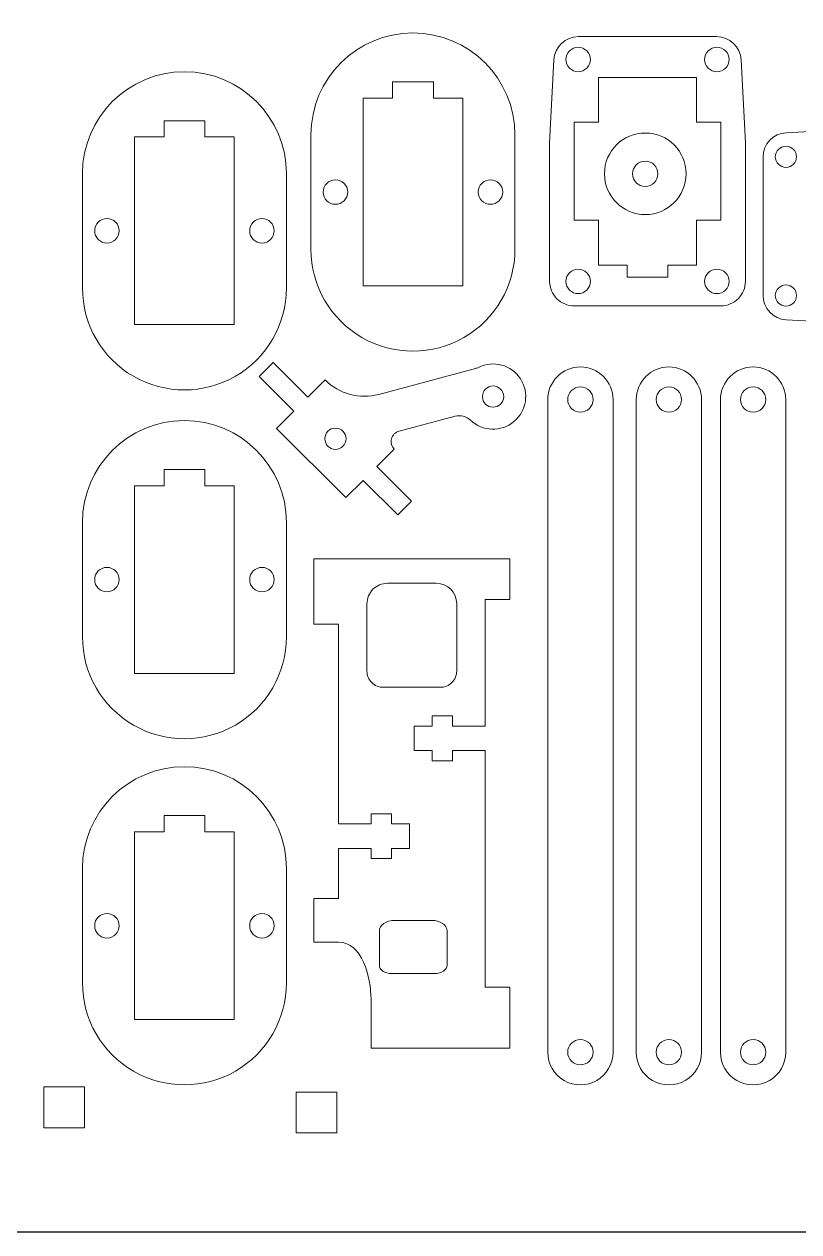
# Model space of a CAD drawing. Header units: centimetres. Extents: x -33.6 to 27.4, y -11.2 to 19.3.
# Drawn here: x -13.02 to -3.52, y -11.21 to 3.59 of the extents above; entities that cross this region are included whole.
import ezdxf

# ---------------------------------------------------------------- set-up
doc = ezdxf.new("R2010")
doc.units = ezdxf.units.CM
doc.header["$MEASUREMENT"] = 0
doc.layers.add('Default', color=7, linetype='Continuous')
doc.layers.add('Layer 1', color=7, linetype='Continuous')

msp = doc.modelspace()

# ---------------------------------------------------------------- linework, layer by layer
msp.add_lwpolyline([(-33.579, -11.212), (27.381, -11.212), (27.381, 19.268), (-33.579, 19.268)], close=True)
at = {"layer": 'Default', "color": 4, "lineweight": 0}
for points, knots in [([(-7.003, 2.234), (-7.003, 2.924), (-7.562, 3.484), (-8.253, 3.484), (-8.253, 3.484), (-8.943, 3.484), (-9.503, 2.924), (-9.503, 2.234)], [0, 0, 0, 0, 0.333333, 0.333333, 0.333333, 0.333333, 1, 1, 1, 1]), ([(-9.804, 1.759), (-9.804, 2.449), (-10.364, 3.009), (-11.054, 3.009), (-11.054, 3.009), (-11.745, 3.009), (-12.304, 2.449), (-12.304, 1.759)], [0, 0, 0, 0, 0.333333, 0.333333, 0.333333, 0.333333, 1, 1, 1, 1]), ([(-9.503, 0.834), (-9.503, 0.387), (-9.265, -0.026), (-8.878, -0.249), (-8.878, -0.249), (-8.491, -0.472), (-8.015, -0.472), (-7.628, -0.249), (-7.628, -0.249), (-7.241, -0.026), (-7.003, 0.387), (-7.003, 0.834)], [0, 0, 0, 0, 0.25, 0.25, 0.25, 0.25, 0.5, 0.5, 0.5, 0.5, 1, 1, 1, 1]), ([(-12.304, 0.359), (-12.304, -0.088), (-12.066, -0.501), (-11.679, -0.724), (-11.679, -0.724), (-11.293, -0.947), (-10.816, -0.947), (-10.429, -0.724), (-10.429, -0.724), (-10.043, -0.501), (-9.804, -0.088), (-9.804, 0.359)], [0, 0, 0, 0, 0.25, 0.25, 0.25, 0.25, 0.5, 0.5, 0.5, 0.5, 1, 1, 1, 1]), ([(-6.578, 0.439), (-6.578, 0.36), (-6.547, 0.283), (-6.491, 0.227), (-6.491, 0.227), (-6.434, 0.171), (-6.358, 0.139), (-6.278, 0.139)], [0, 0, 0, 0, 0.333333, 0.333333, 0.333333, 0.333333, 1, 1, 1, 1]), ([(-4.478, 0.139), (-4.399, 0.139), (-4.323, 0.171), (-4.266, 0.227), (-4.266, 0.227), (-4.21, 0.283), (-4.178, 0.36), (-4.178, 0.439)], [0, 0, 0, 0, 0.333333, 0.333333, 0.333333, 0.333333, 1, 1, 1, 1]), ([(-9.804, -2.517), (-9.804, -1.827), (-10.364, -1.267), (-11.054, -1.267), (-11.054, -1.267), (-11.745, -1.267), (-12.304, -1.827), (-12.304, -2.517)], [0, 0, 0, 0, 0.333333, 0.333333, 0.333333, 0.333333, 1, 1, 1, 1]), ([(-12.304, -3.917), (-12.304, -4.364), (-12.066, -4.776), (-11.679, -5), (-11.679, -5), (-11.293, -5.223), (-10.816, -5.223), (-10.429, -5), (-10.429, -5), (-10.043, -4.776), (-9.804, -4.364), (-9.804, -3.917)], [0, 0, 0, 0, 0.25, 0.25, 0.25, 0.25, 0.5, 0.5, 0.5, 0.5, 1, 1, 1, 1]), ([(-9.804, -6.76), (-9.804, -6.069), (-10.364, -5.51), (-11.054, -5.51), (-11.054, -5.51), (-11.745, -5.51), (-12.304, -6.069), (-12.304, -6.76)], [0, 0, 0, 0, 0.333333, 0.333333, 0.333333, 0.333333, 1, 1, 1, 1]), ([(-12.304, -8.16), (-12.304, -8.606), (-12.066, -9.019), (-11.679, -9.242), (-11.679, -9.242), (-11.293, -9.466), (-10.816, -9.466), (-10.429, -9.242), (-10.429, -9.242), (-10.043, -9.019), (-9.804, -8.606), (-9.804, -8.16)], [0, 0, 0, 0, 0.25, 0.25, 0.25, 0.25, 0.5, 0.5, 0.5, 0.5, 1, 1, 1, 1])]:
    msp.add_open_spline(points, degree=3, knots=knots, dxfattribs=at)
for points in [[(-6.226, 3.439), (-6.385, 3.439), (-6.517, 3.314), (-6.525, 3.155)], [(-4.531, 3.439), (-4.531, 3.439), (-6.226, 3.439), (-6.226, 3.439)], [(-4.232, 3.155), (-4.24, 3.314), (-4.372, 3.439), (-4.531, 3.439)], [(-6.578, 2.139), (-6.578, 2.139), (-6.525, 3.155), (-6.525, 3.155)], [(-4.178, 2.139), (-4.178, 2.139), (-4.232, 3.155), (-4.232, 3.155)], [(-9.503, 2.234), (-9.503, 2.234), (-9.503, 0.834), (-9.503, 0.834)], [(-7.003, 0.834), (-7.003, 0.834), (-7.003, 2.234), (-7.003, 2.234)], [(-3.677, 2.262), (-3.837, 2.254), (-3.962, 2.122), (-3.962, 1.963)], [(-2.662, 2.316), (-2.662, 2.316), (-3.677, 2.262), (-3.677, 2.262)], [(-6.578, 2.139), (-6.578, 2.139), (-6.578, 0.439), (-6.578, 0.439)], [(-4.178, 0.439), (-4.178, 0.439), (-4.178, 2.139), (-4.178, 2.139)], [(-3.962, 1.963), (-3.962, 1.963), (-3.962, 0.268), (-3.962, 0.268)], [(-12.304, 1.759), (-12.304, 1.759), (-12.304, 0.359), (-12.304, 0.359)], [(-9.804, 0.359), (-9.804, 0.359), (-9.804, 1.759), (-9.804, 1.759)], [(-3.962, 0.268), (-3.962, 0.109), (-3.837, -0.023), (-3.677, -0.031)], [(-6.278, 0.139), (-6.278, 0.139), (-4.478, 0.139), (-4.478, 0.139)], [(-2.662, -0.084), (-2.662, -0.084), (-3.677, -0.031), (-3.677, -0.031)], [(-12.304, -2.517), (-12.304, -2.517), (-12.304, -3.917), (-12.304, -3.917)], [(-9.804, -3.917), (-9.804, -3.917), (-9.804, -2.517), (-9.804, -2.517)], [(-8.237, -5.012), (-8.237, -5.012), (-8.017, -5.012), (-8.017, -5.012)], [(-8.237, -5.312), (-8.237, -5.312), (-8.237, -5.012), (-8.237, -5.012)], [(-8.017, -5.012), (-8.017, -5.012), (-8.017, -4.887), (-8.017, -4.887)], [(-8.017, -4.887), (-8.017, -4.887), (-7.767, -4.887), (-7.767, -4.887)], [(-7.767, -4.887), (-7.767, -4.887), (-7.767, -5.012), (-7.767, -5.012)], [(-7.767, -5.012), (-7.767, -5.012), (-7.367, -5.012), (-7.367, -5.012)], [(-8.017, -5.312), (-8.017, -5.312), (-8.237, -5.312), (-8.237, -5.312)], [(-8.017, -5.437), (-8.017, -5.437), (-8.017, -5.312), (-8.017, -5.312)], [(-7.767, -5.312), (-7.767, -5.312), (-7.767, -5.437), (-7.767, -5.437)], [(-7.367, -5.312), (-7.367, -5.312), (-7.767, -5.312), (-7.767, -5.312)], [(-7.767, -5.437), (-7.767, -5.437), (-8.017, -5.437), (-8.017, -5.437)], [(-8.767, -6.211), (-8.767, -6.211), (-9.167, -6.211), (-9.167, -6.211)], [(-8.517, -6.086), (-8.517, -6.086), (-8.767, -6.086), (-8.767, -6.086)], [(-8.767, -6.086), (-8.767, -6.086), (-8.767, -6.211), (-8.767, -6.211)], [(-8.517, -6.211), (-8.517, -6.211), (-8.517, -6.086), (-8.517, -6.086)], [(-8.297, -6.211), (-8.297, -6.211), (-8.517, -6.211), (-8.517, -6.211)], [(-8.297, -6.511), (-8.297, -6.511), (-8.297, -6.211), (-8.297, -6.211)], [(-9.167, -6.511), (-9.167, -6.511), (-8.767, -6.511), (-8.767, -6.511)], [(-8.767, -6.511), (-8.767, -6.511), (-8.767, -6.636), (-8.767, -6.636)], [(-8.517, -6.511), (-8.517, -6.511), (-8.297, -6.511), (-8.297, -6.511)], [(-8.517, -6.636), (-8.517, -6.636), (-8.517, -6.511), (-8.517, -6.511)], [(-8.767, -6.636), (-8.767, -6.636), (-8.517, -6.636), (-8.517, -6.636)], [(-12.304, -6.76), (-12.304, -6.76), (-12.304, -8.16), (-12.304, -8.16)], [(-9.804, -8.16), (-9.804, -8.16), (-9.804, -6.76), (-9.804, -6.76)]]:
    msp.add_open_spline(points, degree=3, dxfattribs=at)
at = {"layer": 'Default', "color": 1, "lineweight": 0}
for points, knots in [([(-6.228, 3.309), (-6.311, 3.309), (-6.378, 3.242), (-6.378, 3.159), (-6.378, 3.159), (-6.378, 3.076), (-6.311, 3.009), (-6.228, 3.009), (-6.228, 3.009), (-6.146, 3.009), (-6.078, 3.076), (-6.078, 3.159), (-6.078, 3.159), (-6.078, 3.242), (-6.146, 3.309), (-6.228, 3.309)], [0, 0, 0, 0, 0.2, 0.2, 0.2, 0.2, 0.4, 0.4, 0.4, 0.4, 0.6, 0.6, 0.6, 0.6, 1, 1, 1, 1]), ([(-4.528, 3.309), (-4.611, 3.309), (-4.678, 3.242), (-4.678, 3.159), (-4.678, 3.159), (-4.678, 3.076), (-4.611, 3.009), (-4.528, 3.009), (-4.528, 3.009), (-4.446, 3.009), (-4.378, 3.076), (-4.378, 3.159), (-4.378, 3.159), (-4.378, 3.242), (-4.446, 3.309), (-4.528, 3.309)], [0, 0, 0, 0, 0.2, 0.2, 0.2, 0.2, 0.4, 0.4, 0.4, 0.4, 0.6, 0.6, 0.6, 0.6, 1, 1, 1, 1]), ([(-3.812, 1.966), (-3.812, 1.894), (-3.753, 1.836), (-3.682, 1.836), (-3.682, 1.836), (-3.61, 1.836), (-3.552, 1.894), (-3.552, 1.966), (-3.552, 1.966), (-3.552, 2.037), (-3.61, 2.095), (-3.682, 2.095), (-3.682, 2.095), (-3.753, 2.095), (-3.812, 2.037), (-3.812, 1.966)], [0, 0, 0, 0, 0.2, 0.2, 0.2, 0.2, 0.4, 0.4, 0.4, 0.4, 0.6, 0.6, 0.6, 0.6, 1, 1, 1, 1]), ([(-9.203, 1.684), (-9.286, 1.684), (-9.353, 1.617), (-9.353, 1.534), (-9.353, 1.534), (-9.353, 1.451), (-9.286, 1.384), (-9.203, 1.384), (-9.203, 1.384), (-9.12, 1.384), (-9.053, 1.451), (-9.053, 1.534), (-9.053, 1.534), (-9.053, 1.617), (-9.12, 1.684), (-9.203, 1.684)], [0, 0, 0, 0, 0.2, 0.2, 0.2, 0.2, 0.4, 0.4, 0.4, 0.4, 0.6, 0.6, 0.6, 0.6, 1, 1, 1, 1]), ([(-7.303, 1.684), (-7.386, 1.684), (-7.453, 1.617), (-7.453, 1.534), (-7.453, 1.534), (-7.453, 1.451), (-7.386, 1.384), (-7.303, 1.384), (-7.303, 1.384), (-7.22, 1.384), (-7.153, 1.451), (-7.153, 1.534), (-7.153, 1.534), (-7.153, 1.617), (-7.22, 1.684), (-7.303, 1.684)], [0, 0, 0, 0, 0.2, 0.2, 0.2, 0.2, 0.4, 0.4, 0.4, 0.4, 0.6, 0.6, 0.6, 0.6, 1, 1, 1, 1]), ([(-12.004, 1.209), (-12.087, 1.209), (-12.154, 1.142), (-12.154, 1.059), (-12.154, 1.059), (-12.154, 0.976), (-12.087, 0.909), (-12.004, 0.909), (-12.004, 0.909), (-11.922, 0.909), (-11.854, 0.976), (-11.854, 1.059), (-11.854, 1.059), (-11.854, 1.142), (-11.922, 1.209), (-12.004, 1.209)], [0, 0, 0, 0, 0.2, 0.2, 0.2, 0.2, 0.4, 0.4, 0.4, 0.4, 0.6, 0.6, 0.6, 0.6, 1, 1, 1, 1]), ([(-10.104, 1.209), (-10.187, 1.209), (-10.254, 1.142), (-10.254, 1.059), (-10.254, 1.059), (-10.254, 0.976), (-10.187, 0.909), (-10.104, 0.909), (-10.104, 0.909), (-10.022, 0.909), (-9.954, 0.976), (-9.954, 1.059), (-9.954, 1.059), (-9.954, 1.142), (-10.022, 1.209), (-10.104, 1.209)], [0, 0, 0, 0, 0.2, 0.2, 0.2, 0.2, 0.4, 0.4, 0.4, 0.4, 0.6, 0.6, 0.6, 0.6, 1, 1, 1, 1]), ([(-6.228, 0.589), (-6.311, 0.589), (-6.378, 0.522), (-6.378, 0.439), (-6.378, 0.439), (-6.378, 0.356), (-6.311, 0.289), (-6.228, 0.289), (-6.228, 0.289), (-6.146, 0.289), (-6.078, 0.356), (-6.078, 0.439), (-6.078, 0.439), (-6.078, 0.522), (-6.146, 0.589), (-6.228, 0.589)], [0, 0, 0, 0, 0.2, 0.2, 0.2, 0.2, 0.4, 0.4, 0.4, 0.4, 0.6, 0.6, 0.6, 0.6, 1, 1, 1, 1]), ([(-4.528, 0.589), (-4.611, 0.589), (-4.678, 0.522), (-4.678, 0.439), (-4.678, 0.439), (-4.678, 0.356), (-4.611, 0.289), (-4.528, 0.289), (-4.528, 0.289), (-4.446, 0.289), (-4.378, 0.356), (-4.378, 0.439), (-4.378, 0.439), (-4.378, 0.522), (-4.446, 0.589), (-4.528, 0.589)], [0, 0, 0, 0, 0.2, 0.2, 0.2, 0.2, 0.4, 0.4, 0.4, 0.4, 0.6, 0.6, 0.6, 0.6, 1, 1, 1, 1]), ([(-3.812, 0.266), (-3.812, 0.194), (-3.753, 0.136), (-3.682, 0.136), (-3.682, 0.136), (-3.61, 0.136), (-3.552, 0.194), (-3.552, 0.266), (-3.552, 0.266), (-3.552, 0.337), (-3.61, 0.395), (-3.682, 0.395), (-3.682, 0.395), (-3.753, 0.395), (-3.812, 0.337), (-3.812, 0.266)], [0, 0, 0, 0, 0.2, 0.2, 0.2, 0.2, 0.4, 0.4, 0.4, 0.4, 0.6, 0.6, 0.6, 0.6, 1, 1, 1, 1]), ([(-12.004, -3.067), (-12.087, -3.067), (-12.154, -3.134), (-12.154, -3.217), (-12.154, -3.217), (-12.154, -3.3), (-12.087, -3.367), (-12.004, -3.367), (-12.004, -3.367), (-11.922, -3.367), (-11.854, -3.3), (-11.854, -3.217), (-11.854, -3.217), (-11.854, -3.134), (-11.922, -3.067), (-12.004, -3.067)], [0, 0, 0, 0, 0.2, 0.2, 0.2, 0.2, 0.4, 0.4, 0.4, 0.4, 0.6, 0.6, 0.6, 0.6, 1, 1, 1, 1]), ([(-10.104, -3.067), (-10.187, -3.067), (-10.254, -3.134), (-10.254, -3.217), (-10.254, -3.217), (-10.254, -3.3), (-10.187, -3.367), (-10.104, -3.367), (-10.104, -3.367), (-10.022, -3.367), (-9.954, -3.3), (-9.954, -3.217), (-9.954, -3.217), (-9.954, -3.134), (-10.022, -3.067), (-10.104, -3.067)], [0, 0, 0, 0, 0.2, 0.2, 0.2, 0.2, 0.4, 0.4, 0.4, 0.4, 0.6, 0.6, 0.6, 0.6, 1, 1, 1, 1]), ([(-12.004, -7.31), (-12.087, -7.31), (-12.154, -7.377), (-12.154, -7.46), (-12.154, -7.46), (-12.154, -7.543), (-12.087, -7.61), (-12.004, -7.61), (-12.004, -7.61), (-11.922, -7.61), (-11.854, -7.543), (-11.854, -7.46), (-11.854, -7.46), (-11.854, -7.377), (-11.922, -7.31), (-12.004, -7.31)], [0, 0, 0, 0, 0.2, 0.2, 0.2, 0.2, 0.4, 0.4, 0.4, 0.4, 0.6, 0.6, 0.6, 0.6, 1, 1, 1, 1]), ([(-10.104, -7.31), (-10.187, -7.31), (-10.254, -7.377), (-10.254, -7.46), (-10.254, -7.46), (-10.254, -7.543), (-10.187, -7.61), (-10.104, -7.61), (-10.104, -7.61), (-10.022, -7.61), (-9.954, -7.543), (-9.954, -7.46), (-9.954, -7.46), (-9.954, -7.377), (-10.022, -7.31), (-10.104, -7.31)], [0, 0, 0, 0, 0.2, 0.2, 0.2, 0.2, 0.4, 0.4, 0.4, 0.4, 0.6, 0.6, 0.6, 0.6, 1, 1, 1, 1]), ([(-8.477, -7.394), (-8.527, -7.394), (-8.575, -7.408), (-8.61, -7.432), (-8.61, -7.432), (-8.646, -7.456), (-8.665, -7.488), (-8.665, -7.522)], [0, 0, 0, 0, 0.333333, 0.333333, 0.333333, 0.333333, 1, 1, 1, 1]), ([(-8.665, -7.944), (-8.665, -7.971), (-8.65, -7.997), (-8.621, -8.016), (-8.621, -8.016), (-8.593, -8.035), (-8.555, -8.046), (-8.515, -8.046)], [0, 0, 0, 0, 0.333333, 0.333333, 0.333333, 0.333333, 1, 1, 1, 1]), ([(-7.986, -8.046), (-7.946, -8.046), (-7.908, -8.035), (-7.88, -8.016), (-7.88, -8.016), (-7.851, -7.997), (-7.835, -7.971), (-7.835, -7.944)], [0, 0, 0, 0, 0.333333, 0.333333, 0.333333, 0.333333, 1, 1, 1, 1])]:
    msp.add_open_spline(points, degree=3, knots=knots, dxfattribs=at)
at = {"layer": 'Default', "color": 3, "lineweight": 0}
for points in [[(-8.503, 2.884), (-8.503, 2.884), (-8.003, 2.884), (-8.003, 2.884)], [(-8.503, 2.684), (-8.503, 2.684), (-8.503, 2.884), (-8.503, 2.884)], [(-8.003, 2.884), (-8.003, 2.884), (-8.003, 2.684), (-8.003, 2.684)], [(-8.863, 2.684), (-8.863, 2.684), (-8.503, 2.684), (-8.503, 2.684)], [(-8.863, 0.384), (-8.863, 0.384), (-8.863, 2.684), (-8.863, 2.684)], [(-8.003, 2.684), (-8.003, 2.684), (-7.643, 2.684), (-7.643, 2.684)], [(-7.643, 2.684), (-7.643, 2.684), (-7.643, 0.384), (-7.643, 0.384)], [(-11.304, 2.409), (-11.304, 2.409), (-10.804, 2.409), (-10.804, 2.409)], [(-11.304, 2.209), (-11.304, 2.209), (-11.304, 2.409), (-11.304, 2.409)], [(-10.804, 2.409), (-10.804, 2.409), (-10.804, 2.209), (-10.804, 2.209)], [(-11.664, 2.209), (-11.664, 2.209), (-11.304, 2.209), (-11.304, 2.209)], [(-11.664, -0.091), (-11.664, -0.091), (-11.664, 2.209), (-11.664, 2.209)], [(-10.804, 2.209), (-10.804, 2.209), (-10.444, 2.209), (-10.444, 2.209)], [(-10.444, 2.209), (-10.444, 2.209), (-10.444, -0.091), (-10.444, -0.091)], [(-7.643, 0.384), (-7.643, 0.384), (-8.863, 0.384), (-8.863, 0.384)], [(-10.444, -0.091), (-10.444, -0.091), (-11.664, -0.091), (-11.664, -0.091)], [(-11.304, -1.867), (-11.304, -1.867), (-10.804, -1.867), (-10.804, -1.867)], [(-11.304, -2.067), (-11.304, -2.067), (-11.304, -1.867), (-11.304, -1.867)], [(-10.804, -1.867), (-10.804, -1.867), (-10.804, -2.067), (-10.804, -2.067)], [(-11.664, -2.067), (-11.664, -2.067), (-11.304, -2.067), (-11.304, -2.067)], [(-11.664, -4.367), (-11.664, -4.367), (-11.664, -2.067), (-11.664, -2.067)], [(-10.804, -2.067), (-10.804, -2.067), (-10.444, -2.067), (-10.444, -2.067)], [(-10.444, -2.067), (-10.444, -2.067), (-10.444, -4.367), (-10.444, -4.367)], [(-10.444, -4.367), (-10.444, -4.367), (-11.664, -4.367), (-11.664, -4.367)], [(-11.304, -6.11), (-11.304, -6.11), (-10.804, -6.11), (-10.804, -6.11)], [(-11.304, -6.31), (-11.304, -6.31), (-11.304, -6.11), (-11.304, -6.11)], [(-10.804, -6.11), (-10.804, -6.11), (-10.804, -6.31), (-10.804, -6.31)], [(-11.664, -6.31), (-11.664, -6.31), (-11.304, -6.31), (-11.304, -6.31)], [(-11.664, -8.61), (-11.664, -8.61), (-11.664, -6.31), (-11.664, -6.31)], [(-10.804, -6.31), (-10.804, -6.31), (-10.444, -6.31), (-10.444, -6.31)], [(-10.444, -6.31), (-10.444, -6.31), (-10.444, -8.61), (-10.444, -8.61)], [(-10.444, -8.61), (-10.444, -8.61), (-11.664, -8.61), (-11.664, -8.61)]]:
    msp.add_open_spline(points, degree=3, dxfattribs=at)
at = {"layer": 'Default', "color": 2, "lineweight": 0}
for points in [[(-5.978, 2.939), (-5.978, 2.939), (-4.778, 2.939), (-4.778, 2.939)], [(-5.978, 2.389), (-5.978, 2.389), (-5.978, 2.939), (-5.978, 2.939)], [(-4.778, 2.939), (-4.778, 2.939), (-4.778, 2.389), (-4.778, 2.389)], [(-6.278, 2.389), (-6.278, 2.389), (-6.278, 1.189), (-6.278, 1.189)], [(-5.978, 2.389), (-5.978, 2.389), (-6.278, 2.389), (-6.278, 2.389)], [(-4.778, 2.389), (-4.778, 2.389), (-4.478, 2.389), (-4.478, 2.389)], [(-4.478, 2.389), (-4.478, 2.389), (-4.478, 1.189), (-4.478, 1.189)], [(-6.278, 1.189), (-6.278, 1.189), (-5.978, 1.189), (-5.978, 1.189)], [(-5.978, 0.639), (-5.978, 0.639), (-5.978, 1.189), (-5.978, 1.189)], [(-4.778, 1.189), (-4.778, 1.189), (-4.778, 0.639), (-4.778, 0.639)], [(-4.478, 1.189), (-4.478, 1.189), (-4.778, 1.189), (-4.778, 1.189)], [(-5.628, 0.639), (-5.628, 0.639), (-5.978, 0.639), (-5.978, 0.639)], [(-5.628, 0.489), (-5.628, 0.489), (-5.628, 0.639), (-5.628, 0.639)], [(-4.778, 0.639), (-4.778, 0.639), (-5.128, 0.639), (-5.128, 0.639)], [(-5.128, 0.639), (-5.128, 0.639), (-5.128, 0.489), (-5.128, 0.489)], [(-5.128, 0.489), (-5.128, 0.489), (-5.628, 0.489), (-5.628, 0.489)]]:
    msp.add_open_spline(points, degree=3, dxfattribs=at)
at = {"layer": 'Default', "color": 1, "lineweight": 0}
for points in [[(-8.024, -7.394), (-8.024, -7.394), (-8.477, -7.394), (-8.477, -7.394)], [(-7.835, -7.522), (-7.835, -7.451), (-7.92, -7.394), (-8.024, -7.394)], [(-8.665, -7.522), (-8.665, -7.522), (-8.665, -7.944), (-8.665, -7.944)], [(-7.835, -7.944), (-7.835, -7.944), (-7.835, -7.522), (-7.835, -7.522)], [(-8.515, -8.046), (-8.515, -8.046), (-7.986, -8.046), (-7.986, -8.046)]]:
    msp.add_open_spline(points, degree=3, dxfattribs=at)
at = {"layer": 'Layer 1', "color": 3, "lineweight": 0}
msp.add_open_spline([(-5.906, 1.758), (-5.906, 1.482), (-5.682, 1.258), (-5.406, 1.258), (-5.406, 1.258), (-5.13, 1.258), (-4.906, 1.482), (-4.906, 1.758), (-4.906, 1.758), (-4.906, 2.034), (-5.13, 2.258), (-5.406, 2.258), (-5.406, 2.258), (-5.682, 2.258), (-5.906, 2.034), (-5.906, 1.758)], degree=3, knots=[0, 0, 0, 0, 0.2, 0.2, 0.2, 0.2, 0.4, 0.4, 0.4, 0.4, 0.6, 0.6, 0.6, 0.6, 1, 1, 1, 1], dxfattribs=at)
at = {"layer": 'Layer 1', "color": 1, "lineweight": 0}
for points, knots in [([(-5.561, 1.758), (-5.561, 1.672), (-5.492, 1.603), (-5.406, 1.603), (-5.406, 1.603), (-5.32, 1.603), (-5.251, 1.672), (-5.251, 1.758), (-5.251, 1.758), (-5.251, 1.843), (-5.32, 1.913), (-5.406, 1.913), (-5.406, 1.913), (-5.492, 1.913), (-5.561, 1.843), (-5.561, 1.758)], [0, 0, 0, 0, 0.2, 0.2, 0.2, 0.2, 0.4, 0.4, 0.4, 0.4, 0.6, 0.6, 0.6, 0.6, 1, 1, 1, 1]), ([(-7.271, -0.843), (-7.343, -0.843), (-7.401, -0.901), (-7.401, -0.973), (-7.401, -0.973), (-7.401, -1.045), (-7.343, -1.103), (-7.271, -1.103), (-7.271, -1.103), (-7.2, -1.103), (-7.141, -1.045), (-7.141, -0.973), (-7.141, -0.973), (-7.141, -0.901), (-7.2, -0.843), (-7.271, -0.843)], [0, 0, 0, 0, 0.2, 0.2, 0.2, 0.2, 0.4, 0.4, 0.4, 0.4, 0.6, 0.6, 0.6, 0.6, 1, 1, 1, 1]), ([(-6.201, -0.855), (-6.286, -0.855), (-6.356, -0.924), (-6.356, -1.01), (-6.356, -1.01), (-6.356, -1.095), (-6.286, -1.165), (-6.201, -1.165), (-6.201, -1.165), (-6.115, -1.165), (-6.046, -1.095), (-6.046, -1.01), (-6.046, -1.01), (-6.046, -0.924), (-6.115, -0.855), (-6.201, -0.855)], [0, 0, 0, 0, 0.2, 0.2, 0.2, 0.2, 0.4, 0.4, 0.4, 0.4, 0.6, 0.6, 0.6, 0.6, 1, 1, 1, 1]), ([(-5.116, -0.855), (-5.201, -0.855), (-5.271, -0.924), (-5.271, -1.01), (-5.271, -1.01), (-5.271, -1.095), (-5.201, -1.165), (-5.116, -1.165), (-5.116, -1.165), (-5.03, -1.165), (-4.961, -1.095), (-4.961, -1.01), (-4.961, -1.01), (-4.961, -0.924), (-5.03, -0.855), (-5.116, -0.855)], [0, 0, 0, 0, 0.2, 0.2, 0.2, 0.2, 0.4, 0.4, 0.4, 0.4, 0.6, 0.6, 0.6, 0.6, 1, 1, 1, 1]), ([(-4.084, -0.855), (-4.17, -0.855), (-4.239, -0.924), (-4.239, -1.01), (-4.239, -1.01), (-4.239, -1.095), (-4.17, -1.165), (-4.084, -1.165), (-4.084, -1.165), (-3.998, -1.165), (-3.929, -1.095), (-3.929, -1.01), (-3.929, -1.01), (-3.929, -0.924), (-3.998, -0.855), (-4.084, -0.855)], [0, 0, 0, 0, 0.2, 0.2, 0.2, 0.2, 0.4, 0.4, 0.4, 0.4, 0.6, 0.6, 0.6, 0.6, 1, 1, 1, 1]), ([(-9.203, -1.36), (-9.275, -1.36), (-9.333, -1.419), (-9.333, -1.49), (-9.333, -1.49), (-9.333, -1.562), (-9.275, -1.62), (-9.203, -1.62), (-9.203, -1.62), (-9.131, -1.62), (-9.073, -1.562), (-9.073, -1.49), (-9.073, -1.49), (-9.073, -1.419), (-9.131, -1.36), (-9.203, -1.36)], [0, 0, 0, 0, 0.2, 0.2, 0.2, 0.2, 0.4, 0.4, 0.4, 0.4, 0.6, 0.6, 0.6, 0.6, 1, 1, 1, 1]), ([(-8.567, -3.262), (-8.633, -3.262), (-8.697, -3.288), (-8.743, -3.335), (-8.743, -3.335), (-8.79, -3.382), (-8.817, -3.445), (-8.817, -3.512)], [0, 0, 0, 0, 0.333333, 0.333333, 0.333333, 0.333333, 1, 1, 1, 1]), ([(-8.817, -4.337), (-8.817, -4.39), (-8.796, -4.441), (-8.758, -4.478), (-8.758, -4.478), (-8.721, -4.516), (-8.67, -4.537), (-8.617, -4.537)], [0, 0, 0, 0, 0.333333, 0.333333, 0.333333, 0.333333, 1, 1, 1, 1]), ([(-7.917, -4.537), (-7.864, -4.537), (-7.813, -4.516), (-7.775, -4.478), (-7.775, -4.478), (-7.738, -4.441), (-7.717, -4.39), (-7.717, -4.337)], [0, 0, 0, 0, 0.333333, 0.333333, 0.333333, 0.333333, 1, 1, 1, 1]), ([(-6.201, -8.855), (-6.286, -8.855), (-6.356, -8.924), (-6.356, -9.01), (-6.356, -9.01), (-6.356, -9.095), (-6.286, -9.165), (-6.201, -9.165), (-6.201, -9.165), (-6.115, -9.165), (-6.046, -9.095), (-6.046, -9.01), (-6.046, -9.01), (-6.046, -8.924), (-6.115, -8.855), (-6.201, -8.855)], [0, 0, 0, 0, 0.2, 0.2, 0.2, 0.2, 0.4, 0.4, 0.4, 0.4, 0.6, 0.6, 0.6, 0.6, 1, 1, 1, 1]), ([(-5.116, -8.855), (-5.201, -8.855), (-5.271, -8.924), (-5.271, -9.01), (-5.271, -9.01), (-5.271, -9.095), (-5.201, -9.165), (-5.116, -9.165), (-5.116, -9.165), (-5.03, -9.165), (-4.961, -9.095), (-4.961, -9.01), (-4.961, -9.01), (-4.961, -8.924), (-5.03, -8.855), (-5.116, -8.855)], [0, 0, 0, 0, 0.2, 0.2, 0.2, 0.2, 0.4, 0.4, 0.4, 0.4, 0.6, 0.6, 0.6, 0.6, 1, 1, 1, 1]), ([(-4.084, -8.855), (-4.17, -8.855), (-4.239, -8.924), (-4.239, -9.01), (-4.239, -9.01), (-4.239, -9.095), (-4.17, -9.165), (-4.084, -9.165), (-4.084, -9.165), (-3.998, -9.165), (-3.929, -9.095), (-3.929, -9.01), (-3.929, -9.01), (-3.929, -8.924), (-3.998, -8.855), (-4.084, -8.855)], [0, 0, 0, 0, 0.2, 0.2, 0.2, 0.2, 0.4, 0.4, 0.4, 0.4, 0.6, 0.6, 0.6, 0.6, 1, 1, 1, 1])]:
    msp.add_open_spline(points, degree=3, knots=knots, dxfattribs=at)
at = {"layer": 'Layer 1', "color": 4, "lineweight": 0}
for points in [[(-9.967, -0.557), (-9.967, -0.557), (-10.137, -0.727), (-10.137, -0.727)], [(-9.967, -0.557), (-9.967, -0.557), (-9.543, -0.981), (-9.543, -0.981)], [(-10.137, -0.727), (-10.137, -0.727), (-9.712, -1.151), (-9.712, -1.151)], [(-8.67, -0.946), (-8.67, -0.946), (-7.488, -0.629), (-7.488, -0.629)], [(-7.488, -0.629), (-7.475, -0.626), (-7.462, -0.621), (-7.45, -0.615)], [(-9.543, -0.981), (-9.543, -0.981), (-9.33, -0.769), (-9.33, -0.769)], [(-9.33, -0.769), (-9.158, -0.942), (-8.906, -1.009), (-8.67, -0.946)], [(-6.601, -9.01), (-6.601, -9.01), (-6.601, -1.01), (-6.601, -1.01)], [(-5.801, -1.01), (-5.801, -1.01), (-5.801, -9.01), (-5.801, -9.01)], [(-5.516, -9.01), (-5.516, -9.01), (-5.516, -1.01), (-5.516, -1.01)], [(-4.716, -1.01), (-4.716, -1.01), (-4.716, -9.01), (-4.716, -9.01)], [(-4.484, -9.01), (-4.484, -9.01), (-4.484, -1.01), (-4.484, -1.01)], [(-3.684, -1.01), (-3.684, -1.01), (-3.684, -9.01), (-3.684, -9.01)], [(-9.712, -1.151), (-9.712, -1.151), (-9.924, -1.363), (-9.924, -1.363)], [(-7.737, -1.214), (-7.737, -1.214), (-8.423, -1.397), (-8.423, -1.397)], [(-7.547, -1.262), (-7.598, -1.214), (-7.67, -1.196), (-7.737, -1.214)], [(-9.924, -1.363), (-9.924, -1.363), (-9.076, -2.212), (-9.076, -2.212)], [(-8.694, -1.83), (-8.694, -1.83), (-8.482, -1.618), (-8.482, -1.618)], [(-8.27, -2.254), (-8.27, -2.254), (-8.694, -1.83), (-8.694, -1.83)], [(-8.864, -2), (-8.864, -2), (-9.076, -2.212), (-9.076, -2.212)], [(-8.44, -2.424), (-8.44, -2.424), (-8.864, -2), (-8.864, -2)], [(-8.44, -2.424), (-8.44, -2.424), (-8.27, -2.254), (-8.27, -2.254)], [(-9.467, -2.962), (-9.467, -2.962), (-7.067, -2.962), (-7.067, -2.962)], [(-9.467, -3.762), (-9.467, -3.762), (-9.467, -2.962), (-9.467, -2.962)], [(-7.067, -2.962), (-7.067, -2.962), (-7.067, -3.462), (-7.067, -3.462)], [(-7.067, -3.462), (-7.067, -3.462), (-7.367, -3.462), (-7.367, -3.462)], [(-7.367, -3.462), (-7.367, -3.462), (-7.367, -5.012), (-7.367, -5.012)], [(-9.467, -3.762), (-9.467, -3.762), (-9.167, -3.762), (-9.167, -3.762)], [(-9.167, -3.762), (-9.167, -3.762), (-9.167, -6.211), (-9.167, -6.211)], [(-7.367, -5.312), (-7.367, -5.312), (-7.367, -8.212), (-7.367, -8.212)], [(-9.167, -6.511), (-9.167, -6.511), (-9.167, -7.124), (-9.167, -7.124)], [(-9.467, -7.662), (-9.467, -7.662), (-9.467, -7.124), (-9.467, -7.124)], [(-9.462, -7.124), (-9.462, -7.124), (-9.162, -7.124), (-9.162, -7.124)], [(-7.367, -8.212), (-7.367, -8.212), (-7.067, -8.212), (-7.067, -8.212)], [(-7.067, -8.212), (-7.067, -8.212), (-7.067, -8.962), (-7.067, -8.962)], [(-8.767, -8.362), (-8.767, -8.362), (-8.767, -8.962), (-8.767, -8.962)], [(-7.067, -8.962), (-7.067, -8.962), (-8.767, -8.962), (-8.767, -8.962)]]:
    msp.add_open_spline(points, degree=3, dxfattribs=at)
for points, knots in [([(-7.547, -1.262), (-7.401, -1.402), (-7.172, -1.41), (-7.016, -1.28), (-7.016, -1.28), (-6.859, -1.15), (-6.825, -0.924), (-6.936, -0.754), (-6.936, -0.754), (-7.047, -0.584), (-7.268, -0.524), (-7.45, -0.615)], [0, 0, 0, 0, 0.25, 0.25, 0.25, 0.25, 0.5, 0.5, 0.5, 0.5, 1, 1, 1, 1]), ([(-5.801, -1.01), (-5.801, -0.789), (-5.98, -0.61), (-6.201, -0.61), (-6.201, -0.61), (-6.421, -0.61), (-6.601, -0.789), (-6.601, -1.01)], [0, 0, 0, 0, 0.333333, 0.333333, 0.333333, 0.333333, 1, 1, 1, 1]), ([(-4.716, -1.01), (-4.716, -0.789), (-4.895, -0.61), (-5.116, -0.61), (-5.116, -0.61), (-5.337, -0.61), (-5.516, -0.789), (-5.516, -1.01)], [0, 0, 0, 0, 0.333333, 0.333333, 0.333333, 0.333333, 1, 1, 1, 1]), ([(-3.684, -1.01), (-3.684, -0.789), (-3.863, -0.61), (-4.084, -0.61), (-4.084, -0.61), (-4.305, -0.61), (-4.484, -0.789), (-4.484, -1.01)], [0, 0, 0, 0, 0.333333, 0.333333, 0.333333, 0.333333, 1, 1, 1, 1]), ([(-8.423, -1.397), (-8.468, -1.41), (-8.504, -1.445), (-8.516, -1.491), (-8.516, -1.491), (-8.528, -1.536), (-8.515, -1.584), (-8.482, -1.618)], [0, 0, 0, 0, 0.333333, 0.333333, 0.333333, 0.333333, 1, 1, 1, 1]), ([(-8.767, -8.362), (-8.767, -8.083), (-8.877, -7.662), (-9.164, -7.662), (-9.164, -7.662), (-9.254, -7.662), (-9.358, -7.662), (-9.467, -7.662)], [0, 0, 0, 0, 0.333333, 0.333333, 0.333333, 0.333333, 1, 1, 1, 1]), ([(-6.601, -9.01), (-6.601, -9.153), (-6.524, -9.285), (-6.401, -9.356), (-6.401, -9.356), (-6.277, -9.428), (-6.124, -9.428), (-6.001, -9.356), (-6.001, -9.356), (-5.877, -9.285), (-5.801, -9.153), (-5.801, -9.01)], [0, 0, 0, 0, 0.25, 0.25, 0.25, 0.25, 0.5, 0.5, 0.5, 0.5, 1, 1, 1, 1]), ([(-5.516, -9.01), (-5.516, -9.153), (-5.44, -9.285), (-5.316, -9.356), (-5.316, -9.356), (-5.192, -9.428), (-5.04, -9.428), (-4.916, -9.356), (-4.916, -9.356), (-4.792, -9.285), (-4.716, -9.153), (-4.716, -9.01)], [0, 0, 0, 0, 0.25, 0.25, 0.25, 0.25, 0.5, 0.5, 0.5, 0.5, 1, 1, 1, 1]), ([(-4.484, -9.01), (-4.484, -9.153), (-4.408, -9.285), (-4.284, -9.356), (-4.284, -9.356), (-4.16, -9.428), (-4.008, -9.428), (-3.884, -9.356), (-3.884, -9.356), (-3.76, -9.285), (-3.684, -9.153), (-3.684, -9.01)], [0, 0, 0, 0, 0.25, 0.25, 0.25, 0.25, 0.5, 0.5, 0.5, 0.5, 1, 1, 1, 1]), ([(-12.278, -9.936), (-12.278, -9.936), (-12.278, -9.436), (-12.278, -9.436), (-12.278, -9.436), (-12.278, -9.436), (-12.778, -9.436), (-12.778, -9.436), (-12.778, -9.436), (-12.778, -9.436), (-12.778, -9.936), (-12.778, -9.936), (-12.778, -9.936), (-12.778, -9.936), (-12.278, -9.936), (-12.278, -9.936), (-12.278, -9.936), (-12.278, -9.936), (-12.278, -9.936), (-12.278, -9.936)], [0, 0, 0, 0, 0.166667, 0.166667, 0.166667, 0.166667, 0.333333, 0.333333, 0.333333, 0.333333, 0.5, 0.5, 0.5, 0.5, 0.666667, 0.666667, 0.666667, 0.666667, 1, 1, 1, 1])]:
    msp.add_open_spline(points, degree=3, knots=knots, dxfattribs=at)
at = {"layer": 'Layer 1', "color": 1, "lineweight": 0}
for points in [[(-7.967, -3.262), (-7.967, -3.262), (-8.567, -3.262), (-8.567, -3.262)], [(-7.717, -3.512), (-7.717, -3.374), (-7.829, -3.262), (-7.967, -3.262)], [(-8.817, -3.512), (-8.817, -3.512), (-8.817, -4.337), (-8.817, -4.337)], [(-7.717, -4.337), (-7.717, -4.337), (-7.717, -3.512), (-7.717, -3.512)], [(-8.617, -4.537), (-8.617, -4.537), (-7.917, -4.537), (-7.917, -4.537)]]:
    msp.add_open_spline(points, degree=3, dxfattribs=at)
at = {"layer": 'Layer 1', "color": 5, "lineweight": 0}
msp.add_open_spline([(-9.185, -9.999), (-9.185, -9.999), (-9.185, -9.499), (-9.185, -9.499), (-9.185, -9.499), (-9.185, -9.499), (-9.685, -9.499), (-9.685, -9.499), (-9.685, -9.499), (-9.685, -9.499), (-9.685, -9.999), (-9.685, -9.999), (-9.685, -9.999), (-9.685, -9.999), (-9.185, -9.999), (-9.185, -9.999), (-9.185, -9.999), (-9.185, -9.999), (-9.185, -9.999), (-9.185, -9.999)], degree=3, knots=[0, 0, 0, 0, 0.166667, 0.166667, 0.166667, 0.166667, 0.333333, 0.333333, 0.333333, 0.333333, 0.5, 0.5, 0.5, 0.5, 0.666667, 0.666667, 0.666667, 0.666667, 1, 1, 1, 1], dxfattribs=at)

doc.saveas('drawing.dxf')
